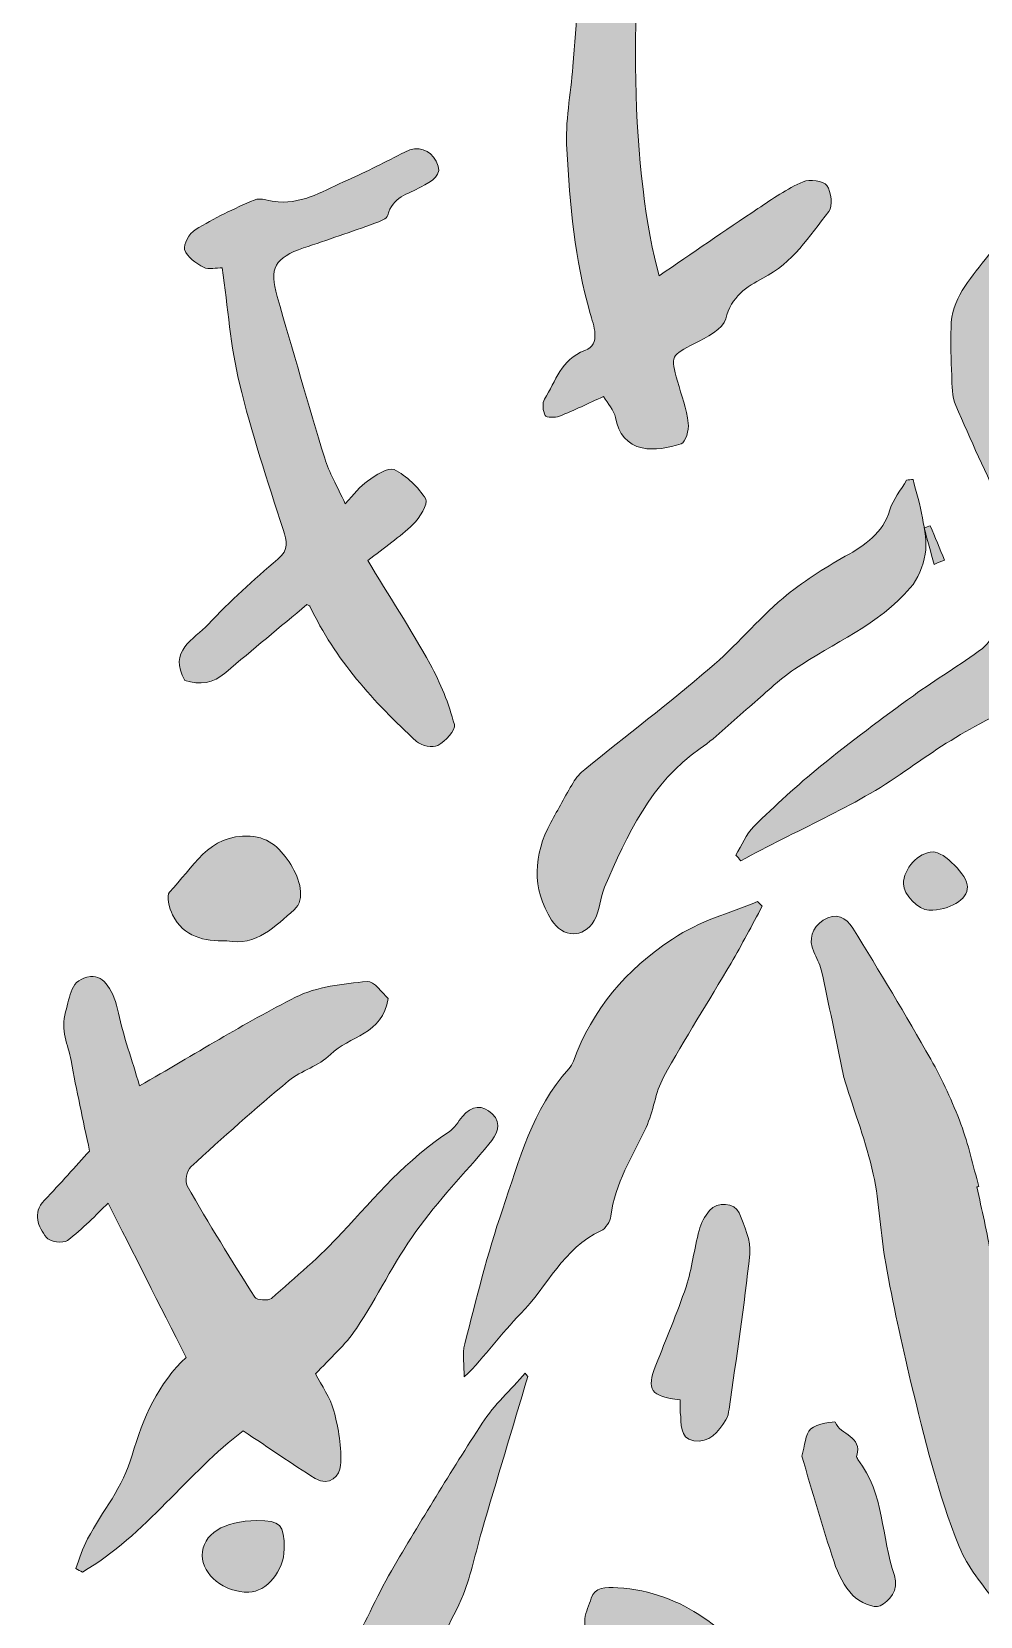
# Model space of a CAD drawing. Header units: centimetres. Extents: x 0 to 18.3, y -0.9 to 29.5.
# Drawn here: x 0.01 to 3.96, y 11.9 to 18.5 of the extents above; entities that cross this region are included whole.
import ezdxf

# ---------------------------------------------------------------- set-up
doc = ezdxf.new("R2010")
doc.units = ezdxf.units.CM
doc.header["$MEASUREMENT"] = 0
doc.layers.add('Layer 1', color=7, linetype='Continuous', lineweight=0)

msp = doc.modelspace()

# ---------------------------------------------------------------- hatches: boundary and pattern name
at = {"layer": 'Layer 1', "true_color": 0x000000, "transparency": 33554687}
h = msp.add_hatch(color=18, dxfattribs=at)
h.dxf.hatch_style = 2
edge = h.paths.add_edge_path()
edge.add_spline(control_points=[(2.6627, 19.4042), (2.7705, 19.3733), (2.8739, 19.344), (2.977, 19.3139), (2.9888, 19.3105), (3.002, 19.3055), (3.01, 19.297), (3.0424, 19.262), (3.0729, 19.2254), (3.1042, 19.1894), (3.0648, 19.1609), (3.0282, 19.127), (2.9856, 19.1048), (2.8732, 19.0461), (2.7598, 19.0665), (2.6478, 19.1106), (2.6391, 19.1141), (2.629, 19.115), (2.6196, 19.115), (2.6137, 19.115), (2.6079, 19.111), (2.6021, 19.1088), (2.4785, 18.7325), (2.5111, 17.8658), (2.6215, 17.4848), (2.7584, 17.5783), (2.895, 17.6727), (3.0331, 17.765), (3.0937, 17.8055), (3.1546, 17.8475), (3.2208, 17.8768), (3.248, 17.8887), (3.3052, 17.8805), (3.3201, 17.8604), (3.3389, 17.8348), (3.3456, 17.7744), (3.328, 17.7521), (3.2476, 17.6501), (3.1781, 17.5381), (3.0535, 17.4746), (2.9876, 17.4411), (2.9218, 17.3971), (2.8987, 17.3057), (2.8879, 17.2626), (2.8189, 17.2274), (2.7692, 17.2023), (2.6725, 17.1533), (2.6677, 17.1506), (2.698, 17.0451), (2.7147, 16.9873), (2.7354, 16.9298), (2.7432, 16.8707), (2.7469, 16.8425), (2.7314, 16.7908), (2.7131, 16.7848), (2.6619, 16.768), (2.6019, 16.7564), (2.5505, 16.7671), (2.4913, 16.7795), (2.4512, 16.8264), (2.4395, 16.8943), (2.4343, 16.9247), (2.4082, 16.9516), (2.3905, 16.982), (2.3271, 16.9531), (2.2677, 16.9239), (2.2064, 16.8996), (2.1887, 16.8926), (2.1519, 16.8932), (2.1472, 16.9023), (2.1375, 16.9213), (2.1337, 16.9546), (2.1443, 16.971), (2.192, 17.0443), (2.2106, 17.1364), (2.3129, 17.1734), (2.3812, 17.1982), (2.3478, 17.2815), (2.3343, 17.3281), (2.2697, 17.552), (2.2509, 17.782), (2.2368, 18.0118), (2.2298, 18.1258), (2.2534, 18.2417), (2.2624, 18.3568), (2.2767, 18.5403), (2.2901, 18.7239), (2.3045, 18.9074), (2.3113, 18.995), (2.3195, 19.0825), (2.3267, 19.1653), (2.2097, 19.2609), (2.0211, 19.2035), (1.9527, 19.3521), (1.9792, 19.409), (2.0033, 19.4545), (2.0218, 19.5022), (2.045, 19.5624), (2.0984, 19.5881), (2.1714, 19.5634), (2.2166, 19.5482), (2.2586, 19.5237), (2.3032, 19.5063), (2.3746, 19.4784), (2.3869, 19.4912), (2.4031, 19.5663), (2.4507, 19.7884), (2.5031, 20.0096), (2.5574, 20.2475), (2.4273, 20.3284), (2.2788, 20.4192), (2.1322, 20.5131), (2.0837, 20.5442), (2.0345, 20.5691), (2.0098, 20.6361), (1.9945, 20.6773), (1.9208, 20.697), (1.8717, 20.7274), (1.788, 20.5755), (1.7135, 20.4296), (1.6288, 20.29), (1.5476, 20.1561), (1.496, 20.0033), (1.399, 19.8793), (1.391, 19.8836), (1.3831, 19.8879), (1.3751, 19.8922), (1.384, 19.9537), (1.397, 20.0149), (1.4005, 20.0767), (1.4049, 20.1515), (1.415, 20.2301), (1.3981, 20.3013), (1.3669, 20.432), (1.4098, 20.5439), (1.4573, 20.6581), (1.4736, 20.6972), (1.5014, 20.7301), (1.4606, 20.7787), (1.4448, 20.7975), (1.4729, 20.8531), (1.4825, 20.8992), (1.4233, 20.9268), (1.3587, 20.957), (1.2922, 20.9881), (1.3335, 21.0374), (1.4055, 21.0333), (1.4869, 20.9881), (1.4498, 21.0174), (1.4006, 21.0397), (1.379, 21.0778), (1.3571, 21.1162), (1.3439, 21.179), (1.3609, 21.215), (1.3816, 21.2587), (1.4401, 21.2546), (1.4878, 21.2303), (1.5897, 21.1782), (1.6924, 21.1277), (1.8046, 21.0716), (1.8396, 21.1108), (1.8763, 21.1535), (1.9148, 21.1945), (1.9386, 21.22), (1.9622, 21.2577), (1.9912, 21.2635), (2.0365, 21.2725), (2.0863, 21.2592), (2.1341, 21.2553), (2.1309, 21.2152), (2.1359, 21.172), (2.1221, 21.136), (2.1078, 21.0986), (2.0755, 21.068), (2.0508, 21.0346), (2.0072, 20.9757), (2.0128, 20.9412), (2.0739, 20.9014), (2.1379, 20.8597), (2.2039, 20.8208), (2.2664, 20.777), (2.3348, 20.7291), (2.4042, 20.6883), (2.4547, 20.611), (2.4957, 20.5481), (2.5852, 20.5167), (2.6423, 20.4787), (2.7623, 20.6318), (2.8756, 20.7793), (2.9927, 20.9238), (3.0264, 20.9654), (3.0698, 20.9995), (3.1111, 21.0343), (3.1569, 21.0727), (3.2022, 21.0729), (3.2459, 21.0267), (3.2875, 20.9826), (3.271, 20.9441), (3.246, 20.8986), (3.1361, 20.699), (3.031, 20.4969), (2.9205, 20.2978), (2.8899, 20.2426), (2.9046, 20.2046), (2.94, 20.161), (2.9975, 20.09), (2.9784, 20.0574), (2.8841, 20.0379), (2.8528, 20.0314), (2.8095, 20.0036), (2.8014, 19.9767), (2.7505, 19.8066), (2.7076, 19.6341), (2.6633, 19.4621), (2.6588, 19.4446), (2.6627, 19.4249), (2.6627, 19.4042)], knot_values=[0, 0, 0, 0, 1, 1, 1, 2, 2, 2, 3, 3, 3, 4, 4, 4, 5, 5, 5, 6, 6, 6, 7, 7, 7, 8, 8, 8, 9, 9, 9, 10, 10, 10, 11, 11, 11, 12, 12, 12, 13, 13, 13, 14, 14, 14, 15, 15, 15, 16, 16, 16, 17, 17, 17, 18, 18, 18, 19, 19, 19, 20, 20, 20, 21, 21, 21, 22, 22, 22, 23, 23, 23, 24, 24, 24, 25, 25, 25, 26, 26, 26, 27, 27, 27, 28, 28, 28, 29, 29, 29, 30, 30, 30, 31, 31, 31, 32, 32, 32, 33, 33, 33, 34, 34, 34, 35, 35, 35, 36, 36, 36, 37, 37, 37, 38, 38, 38, 39, 39, 39, 40, 40, 40, 41, 41, 41, 42, 42, 42, 43, 43, 43, 44, 44, 44, 45, 45, 45, 46, 46, 46, 47, 47, 47, 48, 48, 48, 49, 49, 49, 50, 50, 50, 51, 51, 51, 52, 52, 52, 53, 53, 53, 54, 54, 54, 55, 55, 55, 56, 56, 56, 57, 57, 57, 58, 58, 58, 59, 59, 59, 60, 60, 60, 61, 61, 61, 62, 62, 62, 63, 63, 63, 64, 64, 64, 65, 65, 65, 66, 66, 66, 67, 67, 67, 68, 68, 68, 69, 69, 69, 70, 70, 70, 71, 71, 71, 72, 72, 72, 72], degree=3, periodic=0)
h = msp.add_hatch(color=18, dxfattribs=at)
h.dxf.hatch_style = 2
edge = h.paths.add_edge_path()
edge.add_spline(control_points=[(2.941, 15.0708), (2.9656, 15.1109), (2.9835, 15.1579), (3.0161, 15.1898), (3.105, 15.2772), (3.1969, 15.3623), (3.2936, 15.4408), (3.4193, 15.5428), (3.5494, 15.6395), (3.6804, 15.7348), (3.7744, 15.8032), (3.875, 15.8627), (3.9683, 15.9321), (3.9971, 15.9536), (4.0153, 15.9929), (4.0314, 16.0273), (4.0522, 16.0715), (4.0695, 16.1181), (4.0816, 16.1654), (4.089, 16.1943), (4.091, 16.2286), (4.0825, 16.2566), (4.0708, 16.2952), (4.047, 16.3302), (4.0256, 16.3722), (4.0857, 16.4104), (4.0766, 16.4625), (4.0502, 16.5192), (3.9845, 16.6601), (3.918, 16.8008), (3.8572, 16.9439), (3.8412, 16.9815), (3.8419, 17.0272), (3.8399, 17.0694), (3.8367, 17.1359), (3.8361, 17.2027), (3.8372, 17.2693), (3.839, 17.3863), (3.9132, 17.4681), (3.9799, 17.5529), (4.0895, 17.6922), (4.2047, 17.8274), (4.3089, 17.9706), (4.4198, 18.1232), (4.5541, 18.2504), (4.6951, 18.3737), (4.8704, 18.5272), (5.0632, 18.6528), (5.2684, 18.7613), (5.2897, 18.7726), (5.3034, 18.7973), (5.3236, 18.8115), (5.3524, 18.8315), (5.3839, 18.8475), (5.4224, 18.8548), (5.3962, 18.7249), (5.3403, 18.6189), (5.2515, 18.5301), (5.1153, 18.3936), (4.978, 18.2582), (4.8452, 18.1184), (4.722, 17.9885), (4.5998, 17.857), (4.4852, 17.7195), (4.3946, 17.6108), (4.3144, 17.4931), (4.2329, 17.377), (4.1926, 17.3195), (4.1745, 17.2705), (4.221, 17.1896), (4.2721, 17.1006), (4.2745, 16.9832), (4.2955, 16.8777), (4.3262, 16.7226), (4.3549, 16.5672), (4.3837, 16.4118), (4.3889, 16.3838), (4.3944, 16.3547), (4.3922, 16.3268), (4.3832, 16.2103), (4.3682, 16.0941), (4.3618, 15.9775), (4.3588, 15.9216), (4.3701, 15.8649), (4.3744, 15.8146), (4.2306, 15.7476), (4.0904, 15.6891), (3.9569, 15.6179), (3.8486, 15.5602), (3.7456, 15.4911), (3.6452, 15.4201), (3.4311, 15.2686), (3.1885, 15.173), (2.9619, 15.0462), (2.9549, 15.0544), (2.948, 15.0626), (2.941, 15.0708)], knot_values=[0, 0, 0, 0, 1, 1, 1, 2, 2, 2, 3, 3, 3, 4, 4, 4, 5, 5, 5, 6, 6, 6, 7, 7, 7, 8, 8, 8, 9, 9, 9, 10, 10, 10, 11, 11, 11, 12, 12, 12, 13, 13, 13, 14, 14, 14, 15, 15, 15, 16, 16, 16, 17, 17, 17, 18, 18, 18, 19, 19, 19, 20, 20, 20, 21, 21, 21, 22, 22, 22, 23, 23, 23, 24, 24, 24, 25, 25, 25, 26, 26, 26, 27, 27, 27, 28, 28, 28, 29, 29, 29, 30, 30, 30, 31, 31, 31, 32, 32, 32, 32], degree=3, periodic=0)
h = msp.add_hatch(color=18, dxfattribs=at)
h.dxf.hatch_style = 2
edge = h.paths.add_edge_path()
edge.add_spline(control_points=[(1.1549, 16.1144), (1.0431, 16.021), (0.9288, 15.9274), (0.8169, 15.8311), (0.7643, 15.7858), (0.7084, 15.7785), (0.6468, 15.7982), (0.5747, 15.9209), (0.6853, 15.9698), (0.7437, 16.032), (0.8342, 16.1284), (0.9325, 16.2183), (1.0335, 16.3038), (1.0818, 16.3447), (1.0718, 16.3777), (1.0557, 16.4277), (0.9908, 16.6293), (0.9232, 16.8306), (0.8738, 17.0362), (0.8368, 17.1904), (0.826, 17.3509), (0.8022, 17.5181), (0.7783, 17.5181), (0.7462, 17.509), (0.7245, 17.5202), (0.6928, 17.5366), (0.6556, 17.5632), (0.6455, 17.5936), (0.6385, 17.6148), (0.6657, 17.6618), (0.6901, 17.6765), (0.7685, 17.7238), (0.8511, 17.7655), (0.9358, 17.8005), (0.9632, 17.8118), (1.0018, 17.7947), (1.0355, 17.7924), (1.1433, 17.785), (1.2314, 17.8427), (1.3239, 17.8835), (1.4047, 17.9192), (1.4835, 17.9597), (1.5621, 18.0003), (1.6195, 18.0301), (1.6672, 18.0094), (1.6935, 17.9625), (1.7269, 17.903), (1.6716, 17.8785), (1.6301, 17.855), (1.5765, 17.8247), (1.5093, 17.8133), (1.492, 17.7372), (1.4887, 17.7224), (1.4579, 17.7105), (1.4376, 17.7033), (1.3392, 17.668), (1.2402, 17.6343), (1.1411, 17.6008), (1.0215, 17.5602), (0.9966, 17.5157), (1.0307, 17.3989), (1.0962, 17.1741), (1.1603, 16.9488), (1.229, 16.7249), (1.2473, 16.6653), (1.28, 16.6101), (1.3144, 16.5345), (1.3526, 16.5746), (1.3759, 16.6079), (1.4072, 16.6295), (1.4409, 16.6527), (1.4941, 16.6887), (1.5178, 16.6769), (1.5704, 16.6509), (1.6191, 16.6041), (1.6498, 16.5538), (1.661, 16.5354), (1.6242, 16.4754), (1.596, 16.4481), (1.5418, 16.3956), (1.4782, 16.353), (1.4081, 16.2982), (1.4959, 16.1534), (1.5867, 16.0126), (1.6678, 15.8664), (1.7116, 15.7875), (1.7455, 15.7012), (1.7691, 15.6143), (1.7752, 15.5919), (1.7311, 15.5449), (1.6998, 15.5272), (1.6793, 15.5157), (1.631, 15.5263), (1.6113, 15.5444), (1.4333, 15.7079), (1.2725, 15.886), (1.1673, 16.1073), (1.1663, 16.1095), (1.1622, 16.1104), (1.1549, 16.1144)], knot_values=[0, 0, 0, 0, 1, 1, 1, 2, 2, 2, 3, 3, 3, 4, 4, 4, 5, 5, 5, 6, 6, 6, 7, 7, 7, 8, 8, 8, 9, 9, 9, 10, 10, 10, 11, 11, 11, 12, 12, 12, 13, 13, 13, 14, 14, 14, 15, 15, 15, 16, 16, 16, 17, 17, 17, 18, 18, 18, 19, 19, 19, 20, 20, 20, 21, 21, 21, 22, 22, 22, 23, 23, 23, 24, 24, 24, 25, 25, 25, 26, 26, 26, 27, 27, 27, 28, 28, 28, 29, 29, 29, 30, 30, 30, 31, 31, 31, 32, 32, 32, 33, 33, 33, 33], degree=3, periodic=0)
h = msp.add_hatch(color=18, dxfattribs=at)
h.dxf.hatch_style = 2
edge = h.paths.add_edge_path()
edge.add_spline(control_points=[(3.6791, 16.636), (3.6926, 16.5827), (3.7091, 16.5299), (3.7185, 16.4759), (3.7271, 16.426), (3.738, 16.373), (3.7297, 16.3245), (3.7212, 16.2751), (3.6999, 16.2213), (3.6676, 16.1837), (3.5362, 16.0306), (3.3479, 15.9558), (3.1854, 15.8451), (3.1183, 15.7994), (3.0595, 15.7413), (2.9973, 15.6884), (2.9292, 15.6305), (2.8659, 15.5661), (2.7931, 15.5152), (2.587, 15.3715), (2.489, 15.1556), (2.3943, 14.9369), (2.3751, 14.8925), (2.3754, 14.8385), (2.3514, 14.7979), (2.3072, 14.7228), (2.2194, 14.7251), (2.1734, 14.7997), (2.0908, 14.9337), (2.0967, 15.0703), (2.1708, 15.2063), (2.2011, 15.2619), (2.231, 15.3178), (2.2635, 15.3722), (2.276, 15.393), (2.2931, 15.4126), (2.312, 15.4279), (2.4852, 15.5682), (2.6624, 15.7037), (2.8319, 15.8483), (2.9391, 15.9398), (3.0306, 16.0498), (3.1378, 16.1413), (3.2166, 16.2086), (3.3064, 16.2649), (3.397, 16.3159), (3.4801, 16.3628), (3.5526, 16.4112), (3.5825, 16.5094), (3.596, 16.5536), (3.6283, 16.5921), (3.6521, 16.6332), (3.6611, 16.6342), (3.6701, 16.6351), (3.6791, 16.636)], knot_values=[0, 0, 0, 0, 1, 1, 1, 2, 2, 2, 3, 3, 3, 4, 4, 4, 5, 5, 5, 6, 6, 6, 7, 7, 7, 8, 8, 8, 9, 9, 9, 10, 10, 10, 11, 11, 11, 12, 12, 12, 13, 13, 13, 14, 14, 14, 15, 15, 15, 16, 16, 16, 17, 17, 17, 18, 18, 18, 18], degree=3, periodic=0)
h = msp.add_hatch(color=18, dxfattribs=at)
h.dxf.hatch_style = 2
edge = h.paths.add_edge_path()
edge.add_spline(control_points=[(3.7668, 16.282), (3.753, 16.3326), (3.7391, 16.3833), (3.7253, 16.4339), (3.7338, 16.437), (3.7424, 16.44), (3.7509, 16.4431), (3.7706, 16.3954), (3.7903, 16.3476), (3.8099, 16.2999), (3.7956, 16.2939), (3.7812, 16.2879), (3.7668, 16.282)], knot_values=[0, 0, 0, 0, 1, 1, 1, 2, 2, 2, 3, 3, 3, 4, 4, 4, 4], degree=3, periodic=0)
h = msp.add_hatch(color=18, dxfattribs=at)
h.dxf.hatch_style = 2
edge = h.paths.add_edge_path()
edge.add_spline(control_points=[(0.8208, 14.7134), (0.726, 14.7109), (0.6411, 14.7298), (0.5957, 14.821), (0.5816, 14.8493), (0.5686, 14.9021), (0.5828, 14.9165), (0.679, 15.0147), (0.7443, 15.1602), (0.9181, 15.1495), (1.0011, 15.1444), (1.049, 15.0929), (1.0877, 15.0308), (1.1246, 14.9716), (1.151, 14.8865), (1.1018, 14.8431), (1.025, 14.7753), (0.9437, 14.6884), (0.8208, 14.7134)], knot_values=[0, 0, 0, 0, 1, 1, 1, 2, 2, 2, 3, 3, 3, 4, 4, 4, 5, 5, 5, 6, 6, 6, 6], degree=3, periodic=0)
h = msp.add_hatch(color=18, dxfattribs=at)
h.dxf.hatch_style = 2
edge = h.paths.add_edge_path()
edge.add_spline(control_points=[(3.7447, 14.8414), (3.7018, 14.8419), (3.6386, 14.9069), (3.6389, 14.9502), (3.6394, 15.0152), (3.7008, 15.0819), (3.7622, 15.084), (3.8075, 15.0855), (3.9065, 14.985), (3.906, 14.9379), (3.9055, 14.8846), (3.8318, 14.8405), (3.7447, 14.8414)], knot_values=[0, 0, 0, 0, 1, 1, 1, 2, 2, 2, 3, 3, 3, 4, 4, 4, 4], degree=3, periodic=0)
h = msp.add_hatch(color=18, dxfattribs=at)
h.dxf.hatch_style = 2
edge = h.paths.add_edge_path()
edge.add_spline(control_points=[(3.051, 14.8572), (3.0078, 14.7781), (2.9666, 14.6979), (2.921, 14.6203), (2.8279, 14.4614), (2.7285, 14.3061), (2.64, 14.1449), (2.605, 14.0812), (2.5982, 14.0026), (2.5675, 13.9359), (2.512, 13.8152), (2.4363, 13.7034), (2.4206, 13.5663), (2.418, 13.544), (2.3988, 13.5139), (2.3792, 13.5048), (2.2226, 13.4324), (2.1568, 13.273), (2.0444, 13.1588), (1.9648, 13.0779), (1.8992, 12.9831), (1.8102, 12.8959), (1.8102, 12.9418), (1.8007, 12.9903), (1.8118, 13.0334), (1.8602, 13.221), (1.9065, 13.4098), (1.9691, 13.5929), (2.0391, 13.7977), (2.0941, 14.0119), (2.2449, 14.1798), (2.2532, 14.189), (2.2603, 14.2005), (2.2646, 14.2123), (2.3441, 14.429), (2.4826, 14.5906), (2.6771, 14.7208), (2.7918, 14.7975), (2.9126, 14.8281), (3.0316, 14.877), (3.0381, 14.8704), (3.0445, 14.8638), (3.051, 14.8572)], knot_values=[0, 0, 0, 0, 1, 1, 1, 2, 2, 2, 3, 3, 3, 4, 4, 4, 5, 5, 5, 6, 6, 6, 7, 7, 7, 8, 8, 8, 9, 9, 9, 10, 10, 10, 11, 11, 11, 12, 12, 12, 13, 13, 13, 14, 14, 14, 14], degree=3, periodic=0)
h = msp.add_hatch(color=18, dxfattribs=at)
h.dxf.hatch_style = 2
edge = h.paths.add_edge_path()
edge.add_spline(control_points=[(3.9452, 13.6877), (3.965, 13.5923), (3.988, 13.4975), (4.004, 13.4014), (4.0371, 13.2023), (4.0668, 13.0027), (4.0972, 12.8032), (4.1237, 12.6296), (4.1491, 12.4558), (4.1752, 12.2822), (4.1868, 12.2056), (4.206, 12.1294), (4.2079, 12.0526), (4.2088, 12.0186), (4.1833, 11.9732), (4.1554, 11.9517), (4.1187, 11.9235), (4.0627, 11.9052), (4.0259, 11.954), (3.9693, 12.029), (3.9055, 12.1038), (3.8711, 12.1893), (3.7824, 12.41), (3.7261, 12.6418), (3.6704, 12.8729), (3.6308, 13.0369), (3.5955, 13.2021), (3.5654, 13.3681), (3.5429, 13.4915), (3.5405, 13.619), (3.5131, 13.7411), (3.4836, 13.8728), (3.4353, 14.0003), (3.3953, 14.1297), (3.3925, 14.1388), (3.3902, 14.1479), (3.3883, 14.1572), (3.358, 14.3024), (3.3285, 14.4478), (3.2968, 14.5928), (3.2911, 14.6187), (3.2755, 14.6424), (3.2653, 14.6674), (3.2431, 14.722), (3.2573, 14.7671), (3.3052, 14.7994), (3.3572, 14.8345), (3.4019, 14.8095), (3.4284, 14.7664), (3.5392, 14.586), (3.6483, 14.4045), (3.7525, 14.2203), (3.8015, 14.1337), (3.8432, 14.0421), (3.8785, 13.949), (3.9103, 13.8652), (3.9287, 13.7763), (3.953, 13.6897), (3.9504, 13.689), (3.9478, 13.6884), (3.9452, 13.6877)], knot_values=[0, 0, 0, 0, 1, 1, 1, 2, 2, 2, 3, 3, 3, 4, 4, 4, 5, 5, 5, 6, 6, 6, 7, 7, 7, 8, 8, 8, 9, 9, 9, 10, 10, 10, 11, 11, 11, 12, 12, 12, 13, 13, 13, 14, 14, 14, 15, 15, 15, 16, 16, 16, 17, 17, 17, 18, 18, 18, 19, 19, 19, 20, 20, 20, 20], degree=3, periodic=0)
h = msp.add_hatch(color=18, dxfattribs=at)
h.dxf.hatch_style = 2
edge = h.paths.add_edge_path()
edge.add_spline(control_points=[(0.3275, 13.6198), (0.2766, 13.5719), (0.2215, 13.5128), (0.158, 13.4648), (0.1403, 13.4514), (0.0826, 13.4597), (0.0697, 13.4774), (0.037, 13.5224), (0.0088, 13.5767), (0.0618, 13.6323), (0.1283, 13.7019), (0.192, 13.774), (0.2497, 13.837), (0.2225, 13.9683), (0.1946, 14.0907), (0.1727, 14.2141), (0.1609, 14.2805), (0.1272, 14.3407), (0.15, 14.4173), (0.1697, 14.4834), (0.1686, 14.5539), (0.2538, 14.5645), (0.3106, 14.5715), (0.3508, 14.5029), (0.3703, 14.4117), (0.3911, 14.3145), (0.4252, 14.2202), (0.4581, 14.1088), (0.6891, 14.2419), (0.8932, 14.3696), (1.107, 14.4779), (1.1957, 14.5229), (1.3047, 14.5337), (1.406, 14.5439), (1.4349, 14.5469), (1.4695, 14.4934), (1.4928, 14.4733), (1.4718, 14.3213), (1.3293, 14.317), (1.253, 14.2394), (1.2063, 14.1918), (1.1312, 14.1733), (1.0788, 14.1298), (0.9395, 14.0142), (0.8044, 13.8935), (0.6711, 13.771), (0.6548, 13.756), (0.646, 13.7104), (0.6565, 13.692), (0.7466, 13.5351), (0.8407, 13.3805), (0.9378, 13.2279), (0.9456, 13.2157), (0.994, 13.212), (1.007, 13.2233), (1.1076, 13.3111), (1.21, 13.3982), (1.3005, 13.496), (1.4402, 13.6467), (1.572, 13.8043), (1.7471, 13.9176), (1.7697, 13.9322), (1.7845, 13.9594), (1.8024, 13.9811), (1.8403, 14.027), (1.8869, 14.0321), (1.9269, 13.9925), (1.9694, 13.9504), (1.9455, 13.9046), (1.913, 13.866), (1.8112, 13.7448), (1.7004, 13.6301), (1.6086, 13.5019), (1.5168, 13.3738), (1.4483, 13.2293), (1.3607, 13.0979), (1.3149, 13.0291), (1.25, 12.9731), (1.1911, 12.9085), (1.2159, 12.86), (1.2522, 12.8101), (1.267, 12.7544), (1.2866, 12.6809), (1.2999, 12.6021), (1.2949, 12.5269), (1.2924, 12.4887), (1.2501, 12.4344), (1.1893, 12.4728), (1.093, 12.5334), (0.9993, 12.5983), (0.8898, 12.6712), (0.6594, 12.5001), (0.4852, 12.2369), (0.2198, 12.0828), (0.2106, 12.0875), (0.2015, 12.0923), (0.1923, 12.097), (0.2084, 12.1385), (0.2203, 12.1823), (0.2412, 12.2212), (0.3035, 12.3369), (0.389, 12.4357), (0.4271, 12.5701), (0.4703, 12.7226), (0.539, 12.873), (0.6514, 12.9774), (0.5408, 13.1969), (0.4302, 13.4162), (0.3275, 13.6198)], knot_values=[0, 0, 0, 0, 1, 1, 1, 2, 2, 2, 3, 3, 3, 4, 4, 4, 5, 5, 5, 6, 6, 6, 7, 7, 7, 8, 8, 8, 9, 9, 9, 10, 10, 10, 11, 11, 11, 12, 12, 12, 13, 13, 13, 14, 14, 14, 15, 15, 15, 16, 16, 16, 17, 17, 17, 18, 18, 18, 19, 19, 19, 20, 20, 20, 21, 21, 21, 22, 22, 22, 23, 23, 23, 24, 24, 24, 25, 25, 25, 26, 26, 26, 27, 27, 27, 28, 28, 28, 29, 29, 29, 30, 30, 30, 31, 31, 31, 32, 32, 32, 33, 33, 33, 34, 34, 34, 35, 35, 35, 36, 36, 36, 36], degree=3, periodic=0)
h = msp.add_hatch(color=18, dxfattribs=at)
h.dxf.hatch_style = 2
edge = h.paths.add_edge_path()
edge.add_spline(control_points=[(2.7096, 12.7999), (2.5844, 12.8154), (2.568, 12.8409), (2.6082, 12.9452), (2.6501, 13.0541), (2.6972, 13.1613), (2.7337, 13.272), (2.7587, 13.3478), (2.7674, 13.4289), (2.7879, 13.5065), (2.7957, 13.5361), (2.8119, 13.5659), (2.8317, 13.5894), (2.8635, 13.6271), (2.9364, 13.6231), (2.9546, 13.5797), (2.9775, 13.5253), (3.0044, 13.4636), (2.9988, 13.4081), (2.9769, 13.192), (2.943, 12.9771), (2.913, 12.7618), (2.9108, 12.7462), (2.9079, 12.7292), (2.8996, 12.7165), (2.868, 12.6678), (2.8302, 12.6182), (2.7655, 12.6303), (2.7043, 12.6417), (2.7159, 12.702), (2.7099, 12.7472), (2.7079, 12.7627), (2.7096, 12.7787), (2.7096, 12.7999)], knot_values=[0, 0, 0, 0, 1, 1, 1, 2, 2, 2, 3, 3, 3, 4, 4, 4, 5, 5, 5, 6, 6, 6, 7, 7, 7, 8, 8, 8, 9, 9, 9, 10, 10, 10, 11, 11, 11, 11], degree=3, periodic=0)
h = msp.add_hatch(color=18, dxfattribs=at)
h.dxf.hatch_style = 2
edge = h.paths.add_edge_path()
edge.add_spline(control_points=[(2.075, 12.8975), (2.0109, 12.6828), (1.9463, 12.4683), (1.8828, 12.2534), (1.8568, 12.1657), (1.8404, 12.0744), (1.8065, 11.99), (1.7597, 11.8737), (1.6837, 11.767), (1.65, 11.6478), (1.5833, 11.4118), (1.3924, 11.2931), (1.2207, 11.1549), (1.1955, 11.1345), (1.1441, 11.1268), (1.113, 11.1373), (1.0236, 11.1676), (0.9532, 11.1288), (0.8794, 11.093), (0.8578, 11.0825), (0.8339, 11.0768), (0.7924, 11.0624), (0.8975, 11.2415), (0.957, 11.423), (1.1445, 11.5239), (1.2231, 11.5663), (1.2767, 11.6653), (1.3272, 11.7474), (1.3941, 11.8565), (1.4417, 11.9773), (1.5066, 12.0877), (1.6289, 12.2954), (1.7542, 12.5014), (1.8853, 12.7036), (1.9346, 12.7795), (2.0038, 12.8426), (2.0639, 12.9116), (2.0676, 12.9069), (2.0713, 12.9022), (2.075, 12.8975)], knot_values=[0, 0, 0, 0, 1, 1, 1, 2, 2, 2, 3, 3, 3, 4, 4, 4, 5, 5, 5, 6, 6, 6, 7, 7, 7, 8, 8, 8, 9, 9, 9, 10, 10, 10, 11, 11, 11, 12, 12, 12, 13, 13, 13, 13], degree=3, periodic=0)
h = msp.add_hatch(color=18, dxfattribs=at)
h.dxf.hatch_style = 2
edge = h.paths.add_edge_path()
edge.add_spline(control_points=[(3.2156, 12.5663), (3.229, 12.6106), (3.2298, 12.6569), (3.2533, 12.6791), (3.277, 12.7015), (3.353, 12.712), (3.355, 12.7071), (3.3763, 12.6547), (3.4691, 12.6475), (3.4445, 12.5684), (3.443, 12.5637), (3.4461, 12.556), (3.4495, 12.5516), (3.5606, 12.4092), (3.5461, 12.2276), (3.6012, 12.0678), (3.6223, 12.0066), (3.5792, 11.9622), (3.542, 11.9426), (3.5171, 11.9295), (3.4549, 11.9575), (3.4282, 11.9852), (3.3922, 12.0227), (3.3666, 12.075), (3.3499, 12.1254), (3.3014, 12.2718), (3.2596, 12.4204), (3.2156, 12.5663)], knot_values=[0, 0, 0, 0, 1, 1, 1, 2, 2, 2, 3, 3, 3, 4, 4, 4, 5, 5, 5, 6, 6, 6, 7, 7, 7, 8, 8, 8, 9, 9, 9, 9], degree=3, periodic=0)
h = msp.add_hatch(color=18, dxfattribs=at)
h.dxf.hatch_style = 2
edge = h.paths.add_edge_path()
edge.add_spline(control_points=[(1.0603, 12.179), (1.0598, 12.089), (0.9869, 12.0002), (0.9124, 11.9989), (0.8113, 11.9973), (0.7183, 12.0709), (0.7187, 12.1524), (0.7191, 12.2403), (0.808, 12.2967), (0.9468, 12.2972), (1.0441, 12.2975), (1.0608, 12.2802), (1.0603, 12.179)], knot_values=[0, 0, 0, 0, 1, 1, 1, 2, 2, 2, 3, 3, 3, 4, 4, 4, 4], degree=3, periodic=0)
h = msp.add_hatch(color=18, dxfattribs=at)
h.dxf.hatch_style = 2
edge = h.paths.add_edge_path()
edge.add_spline(control_points=[(2.3956, 11.8514), (2.3775, 11.8323), (2.3647, 11.8187), (2.3471, 11.8001), (2.2833, 11.8567), (2.3213, 11.9195), (2.3386, 11.9734), (2.3541, 12.0216), (2.3976, 12.0209), (2.4492, 12.0175), (2.7274, 11.9988), (2.9121, 11.835), (3.0764, 11.6334), (3.1247, 11.5741), (3.1191, 11.5074), (3.1011, 11.4443), (3.0824, 11.3788), (3.0199, 11.3629), (2.9619, 11.3749), (2.9137, 11.3849), (2.8676, 11.4122), (2.8246, 11.4384), (2.7521, 11.4824), (2.6863, 11.5386), (2.6112, 11.5769), (2.4982, 11.6346), (2.4305, 11.7224), (2.3956, 11.8514)], knot_values=[0, 0, 0, 0, 1, 1, 1, 2, 2, 2, 3, 3, 3, 4, 4, 4, 5, 5, 5, 6, 6, 6, 7, 7, 7, 8, 8, 8, 9, 9, 9, 9], degree=3, periodic=0)

# ---------------------------------------------------------------- linework, layer by layer
at = {"layer": 'Layer 1'}
for points, knots in [([(2.6627, 19.4042), (2.7705, 19.3733), (2.8739, 19.344), (2.977, 19.3139), (2.9888, 19.3105), (3.002, 19.3055), (3.01, 19.297), (3.0424, 19.262), (3.0729, 19.2254), (3.1042, 19.1894), (3.0648, 19.1609), (3.0282, 19.127), (2.9856, 19.1048), (2.8732, 19.0461), (2.7598, 19.0665), (2.6478, 19.1106), (2.6391, 19.1141), (2.629, 19.115), (2.6196, 19.115), (2.6137, 19.115), (2.6079, 19.111), (2.6021, 19.1088), (2.4785, 18.7325), (2.5111, 17.8658), (2.6215, 17.4848), (2.7584, 17.5783), (2.895, 17.6727), (3.0331, 17.765), (3.0937, 17.8055), (3.1546, 17.8475), (3.2208, 17.8768), (3.248, 17.8887), (3.3052, 17.8805), (3.3201, 17.8604), (3.3389, 17.8348), (3.3456, 17.7744), (3.328, 17.7521), (3.2476, 17.6501), (3.1781, 17.5381), (3.0535, 17.4746), (2.9876, 17.4411), (2.9218, 17.3971), (2.8987, 17.3057), (2.8879, 17.2626), (2.8189, 17.2274), (2.7692, 17.2023), (2.6725, 17.1533), (2.6677, 17.1506), (2.698, 17.0451), (2.7147, 16.9873), (2.7354, 16.9298), (2.7432, 16.8707), (2.7469, 16.8425), (2.7314, 16.7908), (2.7131, 16.7848), (2.6619, 16.768), (2.6019, 16.7564), (2.5505, 16.7671), (2.4913, 16.7795), (2.4512, 16.8264), (2.4395, 16.8943), (2.4343, 16.9247), (2.4082, 16.9516), (2.3905, 16.982), (2.3271, 16.9531), (2.2677, 16.9239), (2.2064, 16.8996), (2.1887, 16.8926), (2.1519, 16.8932), (2.1472, 16.9023), (2.1375, 16.9213), (2.1337, 16.9546), (2.1443, 16.971), (2.192, 17.0443), (2.2106, 17.1364), (2.3129, 17.1734), (2.3812, 17.1982), (2.3478, 17.2815), (2.3343, 17.3281), (2.2697, 17.552), (2.2509, 17.782), (2.2368, 18.0118), (2.2298, 18.1258), (2.2534, 18.2417), (2.2624, 18.3568), (2.2767, 18.5403), (2.2901, 18.7239), (2.3045, 18.9074), (2.3113, 18.995), (2.3195, 19.0825), (2.3267, 19.1653), (2.2097, 19.2609), (2.0211, 19.2035), (1.9527, 19.3521), (1.9792, 19.409), (2.0033, 19.4545), (2.0218, 19.5022), (2.045, 19.5624), (2.0984, 19.5881), (2.1714, 19.5634), (2.2166, 19.5482), (2.2586, 19.5237), (2.3032, 19.5063), (2.3746, 19.4784), (2.3869, 19.4912), (2.4031, 19.5663), (2.4507, 19.7884), (2.5031, 20.0096), (2.5574, 20.2475), (2.4273, 20.3284), (2.2788, 20.4192), (2.1322, 20.5131), (2.0837, 20.5442), (2.0345, 20.5691), (2.0098, 20.6361), (1.9945, 20.6773), (1.9208, 20.697), (1.8717, 20.7274), (1.788, 20.5755), (1.7135, 20.4296), (1.6288, 20.29), (1.5476, 20.1561), (1.496, 20.0033), (1.399, 19.8793), (1.391, 19.8836), (1.3831, 19.8879), (1.3751, 19.8922), (1.384, 19.9537), (1.397, 20.0149), (1.4005, 20.0767), (1.4049, 20.1515), (1.415, 20.2301), (1.3981, 20.3013), (1.3669, 20.432), (1.4098, 20.5439), (1.4573, 20.6581), (1.4736, 20.6972), (1.5014, 20.7301), (1.4606, 20.7787), (1.4448, 20.7975), (1.4729, 20.8531), (1.4825, 20.8992), (1.4233, 20.9268), (1.3587, 20.957), (1.2922, 20.9881), (1.3335, 21.0374), (1.4055, 21.0333), (1.4869, 20.9881), (1.4498, 21.0174), (1.4006, 21.0397), (1.379, 21.0778), (1.3571, 21.1162), (1.3439, 21.179), (1.3609, 21.215), (1.3816, 21.2587), (1.4401, 21.2546), (1.4878, 21.2303), (1.5897, 21.1782), (1.6924, 21.1277), (1.8046, 21.0716), (1.8396, 21.1108), (1.8763, 21.1535), (1.9148, 21.1945), (1.9386, 21.22), (1.9622, 21.2577), (1.9912, 21.2635), (2.0365, 21.2725), (2.0863, 21.2592), (2.1341, 21.2553), (2.1309, 21.2152), (2.1359, 21.172), (2.1221, 21.136), (2.1078, 21.0986), (2.0755, 21.068), (2.0508, 21.0346), (2.0072, 20.9757), (2.0128, 20.9412), (2.0739, 20.9014), (2.1379, 20.8597), (2.2039, 20.8208), (2.2664, 20.777), (2.3348, 20.7291), (2.4042, 20.6883), (2.4547, 20.611), (2.4957, 20.5481), (2.5852, 20.5167), (2.6423, 20.4787), (2.7623, 20.6318), (2.8756, 20.7793), (2.9927, 20.9238), (3.0264, 20.9654), (3.0698, 20.9995), (3.1111, 21.0343), (3.1569, 21.0727), (3.2022, 21.0729), (3.2459, 21.0267), (3.2875, 20.9826), (3.271, 20.9441), (3.246, 20.8986), (3.1361, 20.699), (3.031, 20.4969), (2.9205, 20.2978), (2.8899, 20.2426), (2.9046, 20.2046), (2.94, 20.161), (2.9975, 20.09), (2.9784, 20.0574), (2.8841, 20.0379), (2.8528, 20.0314), (2.8095, 20.0036), (2.8014, 19.9767), (2.7505, 19.8066), (2.7076, 19.6341), (2.6633, 19.4621), (2.6588, 19.4446), (2.6627, 19.4249), (2.6627, 19.4042)], [0, 0, 0, 0, 1, 1, 1, 2, 2, 2, 3, 3, 3, 4, 4, 4, 5, 5, 5, 6, 6, 6, 7, 7, 7, 8, 8, 8, 9, 9, 9, 10, 10, 10, 11, 11, 11, 12, 12, 12, 13, 13, 13, 14, 14, 14, 15, 15, 15, 16, 16, 16, 17, 17, 17, 18, 18, 18, 19, 19, 19, 20, 20, 20, 21, 21, 21, 22, 22, 22, 23, 23, 23, 24, 24, 24, 25, 25, 25, 26, 26, 26, 27, 27, 27, 28, 28, 28, 29, 29, 29, 30, 30, 30, 31, 31, 31, 32, 32, 32, 33, 33, 33, 34, 34, 34, 35, 35, 35, 36, 36, 36, 37, 37, 37, 38, 38, 38, 39, 39, 39, 40, 40, 40, 41, 41, 41, 42, 42, 42, 43, 43, 43, 44, 44, 44, 45, 45, 45, 46, 46, 46, 47, 47, 47, 48, 48, 48, 49, 49, 49, 50, 50, 50, 51, 51, 51, 52, 52, 52, 53, 53, 53, 54, 54, 54, 55, 55, 55, 56, 56, 56, 57, 57, 57, 58, 58, 58, 59, 59, 59, 60, 60, 60, 61, 61, 61, 62, 62, 62, 63, 63, 63, 64, 64, 64, 65, 65, 65, 66, 66, 66, 67, 67, 67, 68, 68, 68, 69, 69, 69, 70, 70, 70, 71, 71, 71, 72, 72, 72, 72]), ([(2.941, 15.0708), (2.9656, 15.1109), (2.9835, 15.1579), (3.0161, 15.1898), (3.105, 15.2772), (3.1969, 15.3623), (3.2936, 15.4408), (3.4193, 15.5428), (3.5494, 15.6395), (3.6804, 15.7348), (3.7744, 15.8032), (3.875, 15.8627), (3.9683, 15.9321), (3.9971, 15.9536), (4.0153, 15.9929), (4.0314, 16.0273), (4.0522, 16.0715), (4.0695, 16.1181), (4.0816, 16.1654), (4.089, 16.1943), (4.091, 16.2286), (4.0825, 16.2566), (4.0708, 16.2952), (4.047, 16.3302), (4.0256, 16.3722), (4.0857, 16.4104), (4.0766, 16.4625), (4.0502, 16.5192), (3.9845, 16.6601), (3.918, 16.8008), (3.8572, 16.9439), (3.8412, 16.9815), (3.8419, 17.0272), (3.8399, 17.0694), (3.8367, 17.1359), (3.8361, 17.2027), (3.8372, 17.2693), (3.839, 17.3863), (3.9132, 17.4681), (3.9799, 17.5529), (4.0895, 17.6922), (4.2047, 17.8274), (4.3089, 17.9706), (4.4198, 18.1232), (4.5541, 18.2504), (4.6951, 18.3737), (4.8704, 18.5272), (5.0632, 18.6528), (5.2684, 18.7613), (5.2897, 18.7726), (5.3034, 18.7973), (5.3236, 18.8115), (5.3524, 18.8315), (5.3839, 18.8475), (5.4224, 18.8548), (5.3962, 18.7249), (5.3403, 18.6189), (5.2515, 18.5301), (5.1153, 18.3936), (4.978, 18.2582), (4.8452, 18.1184), (4.722, 17.9885), (4.5998, 17.857), (4.4852, 17.7195), (4.3946, 17.6108), (4.3144, 17.4931), (4.2329, 17.377), (4.1926, 17.3195), (4.1745, 17.2705), (4.221, 17.1896), (4.2721, 17.1006), (4.2745, 16.9832), (4.2955, 16.8777), (4.3262, 16.7226), (4.3549, 16.5672), (4.3837, 16.4118), (4.3889, 16.3838), (4.3944, 16.3547), (4.3922, 16.3268), (4.3832, 16.2103), (4.3682, 16.0941), (4.3618, 15.9775), (4.3588, 15.9216), (4.3701, 15.8649), (4.3744, 15.8146), (4.2306, 15.7476), (4.0904, 15.6891), (3.9569, 15.6179), (3.8486, 15.5602), (3.7456, 15.4911), (3.6452, 15.4201), (3.4311, 15.2686), (3.1885, 15.173), (2.9619, 15.0462), (2.9549, 15.0544), (2.948, 15.0626), (2.941, 15.0708)], [0, 0, 0, 0, 1, 1, 1, 2, 2, 2, 3, 3, 3, 4, 4, 4, 5, 5, 5, 6, 6, 6, 7, 7, 7, 8, 8, 8, 9, 9, 9, 10, 10, 10, 11, 11, 11, 12, 12, 12, 13, 13, 13, 14, 14, 14, 15, 15, 15, 16, 16, 16, 17, 17, 17, 18, 18, 18, 19, 19, 19, 20, 20, 20, 21, 21, 21, 22, 22, 22, 23, 23, 23, 24, 24, 24, 25, 25, 25, 26, 26, 26, 27, 27, 27, 28, 28, 28, 29, 29, 29, 30, 30, 30, 31, 31, 31, 32, 32, 32, 32]), ([(1.1549, 16.1144), (1.0431, 16.021), (0.9288, 15.9274), (0.8169, 15.8311), (0.7643, 15.7858), (0.7084, 15.7785), (0.6468, 15.7982), (0.5747, 15.9209), (0.6853, 15.9698), (0.7437, 16.032), (0.8342, 16.1284), (0.9325, 16.2183), (1.0335, 16.3038), (1.0818, 16.3447), (1.0718, 16.3777), (1.0557, 16.4277), (0.9908, 16.6293), (0.9232, 16.8306), (0.8738, 17.0362), (0.8368, 17.1904), (0.826, 17.3509), (0.8022, 17.5181), (0.7783, 17.5181), (0.7462, 17.509), (0.7245, 17.5202), (0.6928, 17.5366), (0.6556, 17.5632), (0.6455, 17.5936), (0.6385, 17.6148), (0.6657, 17.6618), (0.6901, 17.6765), (0.7685, 17.7238), (0.8511, 17.7655), (0.9358, 17.8005), (0.9632, 17.8118), (1.0018, 17.7947), (1.0355, 17.7924), (1.1433, 17.785), (1.2314, 17.8427), (1.3239, 17.8835), (1.4047, 17.9192), (1.4835, 17.9597), (1.5621, 18.0003), (1.6195, 18.0301), (1.6672, 18.0094), (1.6935, 17.9625), (1.7269, 17.903), (1.6716, 17.8785), (1.6301, 17.855), (1.5765, 17.8247), (1.5093, 17.8133), (1.492, 17.7372), (1.4887, 17.7224), (1.4579, 17.7105), (1.4376, 17.7033), (1.3392, 17.668), (1.2402, 17.6343), (1.1411, 17.6008), (1.0215, 17.5602), (0.9966, 17.5157), (1.0307, 17.3989), (1.0962, 17.1741), (1.1603, 16.9488), (1.229, 16.7249), (1.2473, 16.6653), (1.28, 16.6101), (1.3144, 16.5345), (1.3526, 16.5746), (1.3759, 16.6079), (1.4072, 16.6295), (1.4409, 16.6527), (1.4941, 16.6887), (1.5178, 16.6769), (1.5704, 16.6509), (1.6191, 16.6041), (1.6498, 16.5538), (1.661, 16.5354), (1.6242, 16.4754), (1.596, 16.4481), (1.5418, 16.3956), (1.4782, 16.353), (1.4081, 16.2982), (1.4959, 16.1534), (1.5867, 16.0126), (1.6678, 15.8664), (1.7116, 15.7875), (1.7455, 15.7012), (1.7691, 15.6143), (1.7752, 15.5919), (1.7311, 15.5449), (1.6998, 15.5272), (1.6793, 15.5157), (1.631, 15.5263), (1.6113, 15.5444), (1.4333, 15.7079), (1.2725, 15.886), (1.1673, 16.1073), (1.1663, 16.1095), (1.1622, 16.1104), (1.1549, 16.1144)], [0, 0, 0, 0, 1, 1, 1, 2, 2, 2, 3, 3, 3, 4, 4, 4, 5, 5, 5, 6, 6, 6, 7, 7, 7, 8, 8, 8, 9, 9, 9, 10, 10, 10, 11, 11, 11, 12, 12, 12, 13, 13, 13, 14, 14, 14, 15, 15, 15, 16, 16, 16, 17, 17, 17, 18, 18, 18, 19, 19, 19, 20, 20, 20, 21, 21, 21, 22, 22, 22, 23, 23, 23, 24, 24, 24, 25, 25, 25, 26, 26, 26, 27, 27, 27, 28, 28, 28, 29, 29, 29, 30, 30, 30, 31, 31, 31, 32, 32, 32, 33, 33, 33, 33]), ([(3.6791, 16.636), (3.6926, 16.5827), (3.7091, 16.5299), (3.7185, 16.4759), (3.7271, 16.426), (3.738, 16.373), (3.7297, 16.3245), (3.7212, 16.2751), (3.6999, 16.2213), (3.6676, 16.1837), (3.5362, 16.0306), (3.3479, 15.9558), (3.1854, 15.8451), (3.1183, 15.7994), (3.0595, 15.7413), (2.9973, 15.6884), (2.9292, 15.6305), (2.8659, 15.5661), (2.7931, 15.5152), (2.587, 15.3715), (2.489, 15.1556), (2.3943, 14.9369), (2.3751, 14.8925), (2.3754, 14.8385), (2.3514, 14.7979), (2.3072, 14.7228), (2.2194, 14.7251), (2.1734, 14.7997), (2.0908, 14.9337), (2.0967, 15.0703), (2.1708, 15.2063), (2.2011, 15.2619), (2.231, 15.3178), (2.2635, 15.3722), (2.276, 15.393), (2.2931, 15.4126), (2.312, 15.4279), (2.4852, 15.5682), (2.6624, 15.7037), (2.8319, 15.8483), (2.9391, 15.9398), (3.0306, 16.0498), (3.1378, 16.1413), (3.2166, 16.2086), (3.3064, 16.2649), (3.397, 16.3159), (3.4801, 16.3628), (3.5526, 16.4112), (3.5825, 16.5094), (3.596, 16.5536), (3.6283, 16.5921), (3.6521, 16.6332), (3.6611, 16.6342), (3.6701, 16.6351), (3.6791, 16.636)], [0, 0, 0, 0, 1, 1, 1, 2, 2, 2, 3, 3, 3, 4, 4, 4, 5, 5, 5, 6, 6, 6, 7, 7, 7, 8, 8, 8, 9, 9, 9, 10, 10, 10, 11, 11, 11, 12, 12, 12, 13, 13, 13, 14, 14, 14, 15, 15, 15, 16, 16, 16, 17, 17, 17, 18, 18, 18, 18]), ([(3.7668, 16.282), (3.753, 16.3326), (3.7391, 16.3833), (3.7253, 16.4339), (3.7338, 16.437), (3.7424, 16.44), (3.7509, 16.4431), (3.7706, 16.3954), (3.7903, 16.3476), (3.8099, 16.2999), (3.7956, 16.2939), (3.7812, 16.2879), (3.7668, 16.282)], [0, 0, 0, 0, 1, 1, 1, 2, 2, 2, 3, 3, 3, 4, 4, 4, 4]), ([(0.8208, 14.7134), (0.726, 14.7109), (0.6411, 14.7298), (0.5957, 14.821), (0.5816, 14.8493), (0.5686, 14.9021), (0.5828, 14.9165), (0.679, 15.0147), (0.7443, 15.1602), (0.9181, 15.1495), (1.0011, 15.1444), (1.049, 15.0929), (1.0877, 15.0308), (1.1246, 14.9716), (1.151, 14.8865), (1.1018, 14.8431), (1.025, 14.7753), (0.9437, 14.6884), (0.8208, 14.7134)], [0, 0, 0, 0, 1, 1, 1, 2, 2, 2, 3, 3, 3, 4, 4, 4, 5, 5, 5, 6, 6, 6, 6]), ([(3.7447, 14.8414), (3.7018, 14.8419), (3.6386, 14.9069), (3.6389, 14.9502), (3.6394, 15.0152), (3.7008, 15.0819), (3.7622, 15.084), (3.8075, 15.0855), (3.9065, 14.985), (3.906, 14.9379), (3.9055, 14.8846), (3.8318, 14.8405), (3.7447, 14.8414)], [0, 0, 0, 0, 1, 1, 1, 2, 2, 2, 3, 3, 3, 4, 4, 4, 4]), ([(3.051, 14.8572), (3.0078, 14.7781), (2.9666, 14.6979), (2.921, 14.6203), (2.8279, 14.4614), (2.7285, 14.3061), (2.64, 14.1449), (2.605, 14.0812), (2.5982, 14.0026), (2.5675, 13.9359), (2.512, 13.8152), (2.4363, 13.7034), (2.4206, 13.5663), (2.418, 13.544), (2.3988, 13.5139), (2.3792, 13.5048), (2.2226, 13.4324), (2.1568, 13.273), (2.0444, 13.1588), (1.9648, 13.0779), (1.8992, 12.9831), (1.8102, 12.8959), (1.8102, 12.9418), (1.8007, 12.9903), (1.8118, 13.0334), (1.8602, 13.221), (1.9065, 13.4098), (1.9691, 13.5929), (2.0391, 13.7977), (2.0941, 14.0119), (2.2449, 14.1798), (2.2532, 14.189), (2.2603, 14.2005), (2.2646, 14.2123), (2.3441, 14.429), (2.4826, 14.5906), (2.6771, 14.7208), (2.7918, 14.7975), (2.9126, 14.8281), (3.0316, 14.877), (3.0381, 14.8704), (3.0445, 14.8638), (3.051, 14.8572)], [0, 0, 0, 0, 1, 1, 1, 2, 2, 2, 3, 3, 3, 4, 4, 4, 5, 5, 5, 6, 6, 6, 7, 7, 7, 8, 8, 8, 9, 9, 9, 10, 10, 10, 11, 11, 11, 12, 12, 12, 13, 13, 13, 14, 14, 14, 14]), ([(3.9452, 13.6877), (3.965, 13.5923), (3.988, 13.4975), (4.004, 13.4014), (4.0371, 13.2023), (4.0668, 13.0027), (4.0972, 12.8032), (4.1237, 12.6296), (4.1491, 12.4558), (4.1752, 12.2822), (4.1868, 12.2056), (4.206, 12.1294), (4.2079, 12.0526), (4.2088, 12.0186), (4.1833, 11.9732), (4.1554, 11.9517), (4.1187, 11.9235), (4.0627, 11.9052), (4.0259, 11.954), (3.9693, 12.029), (3.9055, 12.1038), (3.8711, 12.1893), (3.7824, 12.41), (3.7261, 12.6418), (3.6704, 12.8729), (3.6308, 13.0369), (3.5955, 13.2021), (3.5654, 13.3681), (3.5429, 13.4915), (3.5405, 13.619), (3.5131, 13.7411), (3.4836, 13.8728), (3.4353, 14.0003), (3.3953, 14.1297), (3.3925, 14.1388), (3.3902, 14.1479), (3.3883, 14.1572), (3.358, 14.3024), (3.3285, 14.4478), (3.2968, 14.5928), (3.2911, 14.6187), (3.2755, 14.6424), (3.2653, 14.6674), (3.2431, 14.722), (3.2573, 14.7671), (3.3052, 14.7994), (3.3572, 14.8345), (3.4019, 14.8095), (3.4284, 14.7664), (3.5392, 14.586), (3.6483, 14.4045), (3.7525, 14.2203), (3.8015, 14.1337), (3.8432, 14.0421), (3.8785, 13.949), (3.9103, 13.8652), (3.9287, 13.7763), (3.953, 13.6897), (3.9504, 13.689), (3.9478, 13.6884), (3.9452, 13.6877)], [0, 0, 0, 0, 1, 1, 1, 2, 2, 2, 3, 3, 3, 4, 4, 4, 5, 5, 5, 6, 6, 6, 7, 7, 7, 8, 8, 8, 9, 9, 9, 10, 10, 10, 11, 11, 11, 12, 12, 12, 13, 13, 13, 14, 14, 14, 15, 15, 15, 16, 16, 16, 17, 17, 17, 18, 18, 18, 19, 19, 19, 20, 20, 20, 20]), ([(0.3275, 13.6198), (0.2766, 13.5719), (0.2215, 13.5128), (0.158, 13.4648), (0.1403, 13.4514), (0.0826, 13.4597), (0.0697, 13.4774), (0.037, 13.5224), (0.0088, 13.5767), (0.0618, 13.6323), (0.1283, 13.7019), (0.192, 13.774), (0.2497, 13.837), (0.2225, 13.9683), (0.1946, 14.0907), (0.1727, 14.2141), (0.1609, 14.2805), (0.1272, 14.3407), (0.15, 14.4173), (0.1697, 14.4834), (0.1686, 14.5539), (0.2538, 14.5645), (0.3106, 14.5715), (0.3508, 14.5029), (0.3703, 14.4117), (0.3911, 14.3145), (0.4252, 14.2202), (0.4581, 14.1088), (0.6891, 14.2419), (0.8932, 14.3696), (1.107, 14.4779), (1.1957, 14.5229), (1.3047, 14.5337), (1.406, 14.5439), (1.4349, 14.5469), (1.4695, 14.4934), (1.4928, 14.4733), (1.4718, 14.3213), (1.3293, 14.317), (1.253, 14.2394), (1.2063, 14.1918), (1.1312, 14.1733), (1.0788, 14.1298), (0.9395, 14.0142), (0.8044, 13.8935), (0.6711, 13.771), (0.6548, 13.756), (0.646, 13.7104), (0.6565, 13.692), (0.7466, 13.5351), (0.8407, 13.3805), (0.9378, 13.2279), (0.9456, 13.2157), (0.994, 13.212), (1.007, 13.2233), (1.1076, 13.3111), (1.21, 13.3982), (1.3005, 13.496), (1.4402, 13.6467), (1.572, 13.8043), (1.7471, 13.9176), (1.7697, 13.9322), (1.7845, 13.9594), (1.8024, 13.9811), (1.8403, 14.027), (1.8869, 14.0321), (1.9269, 13.9925), (1.9694, 13.9504), (1.9455, 13.9046), (1.913, 13.866), (1.8112, 13.7448), (1.7004, 13.6301), (1.6086, 13.5019), (1.5168, 13.3738), (1.4483, 13.2293), (1.3607, 13.0979), (1.3149, 13.0291), (1.25, 12.9731), (1.1911, 12.9085), (1.2159, 12.86), (1.2522, 12.8101), (1.267, 12.7544), (1.2866, 12.6809), (1.2999, 12.6021), (1.2949, 12.5269), (1.2924, 12.4887), (1.2501, 12.4344), (1.1893, 12.4728), (1.093, 12.5334), (0.9993, 12.5983), (0.8898, 12.6712), (0.6594, 12.5001), (0.4852, 12.2369), (0.2198, 12.0828), (0.2106, 12.0875), (0.2015, 12.0923), (0.1923, 12.097), (0.2084, 12.1385), (0.2203, 12.1823), (0.2412, 12.2212), (0.3035, 12.3369), (0.389, 12.4357), (0.4271, 12.5701), (0.4703, 12.7226), (0.539, 12.873), (0.6514, 12.9774), (0.5408, 13.1969), (0.4302, 13.4162), (0.3275, 13.6198)], [0, 0, 0, 0, 1, 1, 1, 2, 2, 2, 3, 3, 3, 4, 4, 4, 5, 5, 5, 6, 6, 6, 7, 7, 7, 8, 8, 8, 9, 9, 9, 10, 10, 10, 11, 11, 11, 12, 12, 12, 13, 13, 13, 14, 14, 14, 15, 15, 15, 16, 16, 16, 17, 17, 17, 18, 18, 18, 19, 19, 19, 20, 20, 20, 21, 21, 21, 22, 22, 22, 23, 23, 23, 24, 24, 24, 25, 25, 25, 26, 26, 26, 27, 27, 27, 28, 28, 28, 29, 29, 29, 30, 30, 30, 31, 31, 31, 32, 32, 32, 33, 33, 33, 34, 34, 34, 35, 35, 35, 36, 36, 36, 36]), ([(2.7096, 12.7999), (2.5844, 12.8154), (2.568, 12.8409), (2.6082, 12.9452), (2.6501, 13.0541), (2.6972, 13.1613), (2.7337, 13.272), (2.7587, 13.3478), (2.7674, 13.4289), (2.7879, 13.5065), (2.7957, 13.5361), (2.8119, 13.5659), (2.8317, 13.5894), (2.8635, 13.6271), (2.9364, 13.6231), (2.9546, 13.5797), (2.9775, 13.5253), (3.0044, 13.4636), (2.9988, 13.4081), (2.9769, 13.192), (2.943, 12.9771), (2.913, 12.7618), (2.9108, 12.7462), (2.9079, 12.7292), (2.8996, 12.7165), (2.868, 12.6678), (2.8302, 12.6182), (2.7655, 12.6303), (2.7043, 12.6417), (2.7159, 12.702), (2.7099, 12.7472), (2.7079, 12.7627), (2.7096, 12.7787), (2.7096, 12.7999)], [0, 0, 0, 0, 1, 1, 1, 2, 2, 2, 3, 3, 3, 4, 4, 4, 5, 5, 5, 6, 6, 6, 7, 7, 7, 8, 8, 8, 9, 9, 9, 10, 10, 10, 11, 11, 11, 11]), ([(2.075, 12.8975), (2.0109, 12.6828), (1.9463, 12.4683), (1.8828, 12.2534), (1.8568, 12.1657), (1.8404, 12.0744), (1.8065, 11.99), (1.7597, 11.8737), (1.6837, 11.767), (1.65, 11.6478), (1.5833, 11.4118), (1.3924, 11.2931), (1.2207, 11.1549), (1.1955, 11.1345), (1.1441, 11.1268), (1.113, 11.1373), (1.0236, 11.1676), (0.9532, 11.1288), (0.8794, 11.093), (0.8578, 11.0825), (0.8339, 11.0768), (0.7924, 11.0624), (0.8975, 11.2415), (0.957, 11.423), (1.1445, 11.5239), (1.2231, 11.5663), (1.2767, 11.6653), (1.3272, 11.7474), (1.3941, 11.8565), (1.4417, 11.9773), (1.5066, 12.0877), (1.6289, 12.2954), (1.7542, 12.5014), (1.8853, 12.7036), (1.9346, 12.7795), (2.0038, 12.8426), (2.0639, 12.9116), (2.0676, 12.9069), (2.0713, 12.9022), (2.075, 12.8975)], [0, 0, 0, 0, 1, 1, 1, 2, 2, 2, 3, 3, 3, 4, 4, 4, 5, 5, 5, 6, 6, 6, 7, 7, 7, 8, 8, 8, 9, 9, 9, 10, 10, 10, 11, 11, 11, 12, 12, 12, 13, 13, 13, 13]), ([(3.2156, 12.5663), (3.229, 12.6106), (3.2298, 12.6569), (3.2533, 12.6791), (3.277, 12.7015), (3.353, 12.712), (3.355, 12.7071), (3.3763, 12.6547), (3.4691, 12.6475), (3.4445, 12.5684), (3.443, 12.5637), (3.4461, 12.556), (3.4495, 12.5516), (3.5606, 12.4092), (3.5461, 12.2276), (3.6012, 12.0678), (3.6223, 12.0066), (3.5792, 11.9622), (3.542, 11.9426), (3.5171, 11.9295), (3.4549, 11.9575), (3.4282, 11.9852), (3.3922, 12.0227), (3.3666, 12.075), (3.3499, 12.1254), (3.3014, 12.2718), (3.2596, 12.4204), (3.2156, 12.5663)], [0, 0, 0, 0, 1, 1, 1, 2, 2, 2, 3, 3, 3, 4, 4, 4, 5, 5, 5, 6, 6, 6, 7, 7, 7, 8, 8, 8, 9, 9, 9, 9]), ([(1.0603, 12.179), (1.0598, 12.089), (0.9869, 12.0002), (0.9124, 11.9989), (0.8113, 11.9973), (0.7183, 12.0709), (0.7187, 12.1524), (0.7191, 12.2403), (0.808, 12.2967), (0.9468, 12.2972), (1.0441, 12.2975), (1.0608, 12.2802), (1.0603, 12.179)], [0, 0, 0, 0, 1, 1, 1, 2, 2, 2, 3, 3, 3, 4, 4, 4, 4]), ([(2.3956, 11.8514), (2.3775, 11.8323), (2.3647, 11.8187), (2.3471, 11.8001), (2.2833, 11.8567), (2.3213, 11.9195), (2.3386, 11.9734), (2.3541, 12.0216), (2.3976, 12.0209), (2.4492, 12.0175), (2.7274, 11.9988), (2.9121, 11.835), (3.0764, 11.6334), (3.1247, 11.5741), (3.1191, 11.5074), (3.1011, 11.4443), (3.0824, 11.3788), (3.0199, 11.3629), (2.9619, 11.3749), (2.9137, 11.3849), (2.8676, 11.4122), (2.8246, 11.4384), (2.7521, 11.4824), (2.6863, 11.5386), (2.6112, 11.5769), (2.4982, 11.6346), (2.4305, 11.7224), (2.3956, 11.8514)], [0, 0, 0, 0, 1, 1, 1, 2, 2, 2, 3, 3, 3, 4, 4, 4, 5, 5, 5, 6, 6, 6, 7, 7, 7, 8, 8, 8, 9, 9, 9, 9])]:
    msp.add_open_spline(points, degree=3, knots=knots, dxfattribs=at)

doc.saveas('drawing.dxf')
